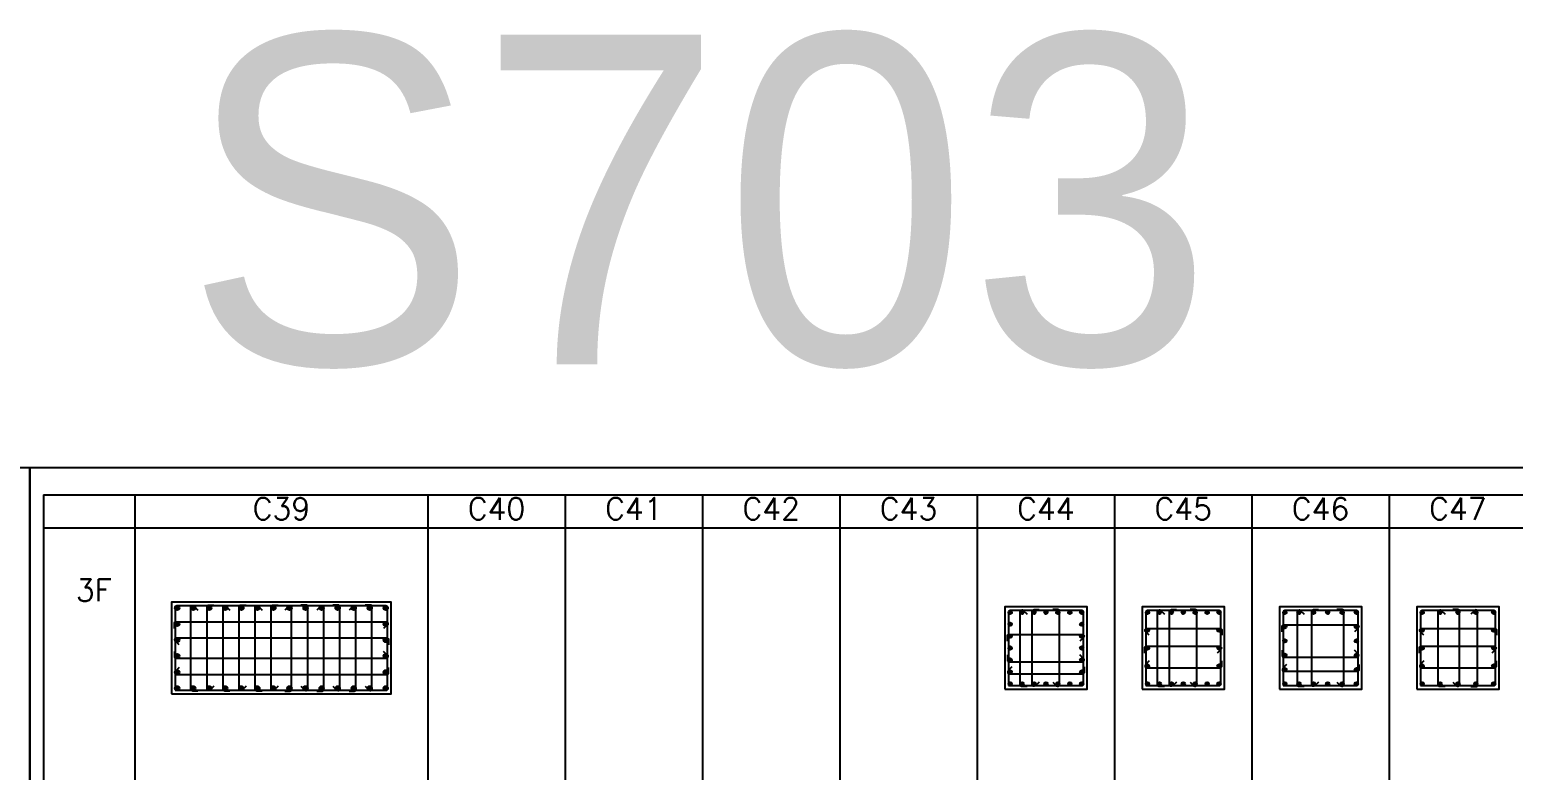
# Model space of a CAD drawing. Header units: millimetres. Extents: x 0 to 31920, y -6088 to 2522.
# Drawn here: x 6384 to 8005, y 1713 to 2522 of the extents above; entities that cross this region are included whole.
import ezdxf
from ezdxf.enums import TextEntityAlignment as Align

# ---------------------------------------------------------------- set-up
doc = ezdxf.new("R2010")
doc.units = ezdxf.units.MM
doc.header["$MEASUREMENT"] = 0
for name, color, linetype in [('DwFm', 7, 'Continuous'), ('S-RC', 130, 'Continuous'), ('S-REINF', 6, 'Continuous'), ('S-REINFD', 201, 'Continuous'), ('S-STUD', 1, 'Continuous'), ('S-TEXT', 2, 'Continuous')]:
    doc.layers.add(name, color=color, linetype=linetype)
doc.styles.add('CS4', font='romans.shx', dxfattribs={"width": 0.8, "bigfont": 'lsp.shx'})
doc.styles.add('HELOPEN', font='helopen.shx')

# ---------------------------------------------------------------- blocks, each defined once
blk = doc.blocks.new('繪圖範圍')
blk.add_lwpolyline([(0, 51.1), (79.8, 51.1), (79.8, 0), (0, 0)], close=True)

msp = doc.modelspace()

# ---------------------------------------------------------------- hatches: boundary and pattern name
at = {"layer": 'S-REINFD'}
h = msp.add_hatch(color=256, dxfattribs=at)
edge = h.paths.add_edge_path()
edge.add_arc((6545.1, 1890.7), 2.38, 0, 360)
h = msp.add_hatch(color=256, dxfattribs=at)
edge = h.paths.add_edge_path()
edge.add_arc((6562.6, 1890.7), 2.38, 0, 360)
h = msp.add_hatch(color=256, dxfattribs=at)
edge = h.paths.add_edge_path()
edge.add_arc((6580.1, 1890.7), 2.38, 0, 360)
h = msp.add_hatch(color=256, dxfattribs=at)
edge = h.paths.add_edge_path()
edge.add_arc((6597.6, 1890.7), 2.38, 0, 360)
h = msp.add_hatch(color=256, dxfattribs=at)
edge = h.paths.add_edge_path()
edge.add_arc((6615.2, 1890.7), 2.38, 0, 360)
h = msp.add_hatch(color=256, dxfattribs=at)
edge = h.paths.add_edge_path()
edge.add_arc((6632.7, 1890.7), 2.38, 0, 360)
h = msp.add_hatch(color=256, dxfattribs=at)
edge = h.paths.add_edge_path()
edge.add_arc((6650.2, 1890.7), 2.38, 0, 360)
h = msp.add_hatch(color=256, dxfattribs=at)
edge = h.paths.add_edge_path()
edge.add_arc((6667.8, 1890.7), 2.38, 0, 360)
h = msp.add_hatch(color=256, dxfattribs=at)
edge = h.paths.add_edge_path()
edge.add_arc((6685.3, 1890.7), 2.38, 0, 360)
h = msp.add_hatch(color=256, dxfattribs=at)
edge = h.paths.add_edge_path()
edge.add_arc((6702.8, 1890.7), 2.38, 0, 360)
h = msp.add_hatch(color=256, dxfattribs=at)
edge = h.paths.add_edge_path()
edge.add_arc((6720.4, 1890.7), 2.38, 0, 360)
h = msp.add_hatch(color=256, dxfattribs=at)
edge = h.paths.add_edge_path()
edge.add_arc((6737.9, 1890.7), 2.38, 0, 360)
h = msp.add_hatch(color=256, dxfattribs=at)
edge = h.paths.add_edge_path()
edge.add_arc((6755.4, 1890.7), 2.38, 0, 360)
h = msp.add_hatch(color=256, dxfattribs=at)
edge = h.paths.add_edge_path()
edge.add_arc((6772.9, 1890.7), 2.38, 0, 360)
h = msp.add_hatch(color=256, dxfattribs=at)
edge = h.paths.add_edge_path()
edge.add_arc((7454.9, 1885.8), 1.91, 0, 360)
h = msp.add_hatch(color=256, dxfattribs=at)
edge = h.paths.add_edge_path()
edge.add_arc((7467.9, 1885.8), 1.91, 0, 360)
h = msp.add_hatch(color=256, dxfattribs=at)
edge = h.paths.add_edge_path()
edge.add_arc((7481, 1885.8), 1.91, 0, 360)
h = msp.add_hatch(color=256, dxfattribs=at)
edge = h.paths.add_edge_path()
edge.add_arc((7494, 1885.8), 1.91, 0, 360)
h = msp.add_hatch(color=256, dxfattribs=at)
edge = h.paths.add_edge_path()
edge.add_arc((7507, 1885.8), 1.91, 0, 360)
h = msp.add_hatch(color=256, dxfattribs=at)
edge = h.paths.add_edge_path()
edge.add_arc((7520.1, 1885.8), 1.91, 0, 360)
h = msp.add_hatch(color=256, dxfattribs=at)
edge = h.paths.add_edge_path()
edge.add_arc((7533.1, 1885.8), 1.91, 0, 360)
h = msp.add_hatch(color=256, dxfattribs=at)
edge = h.paths.add_edge_path()
edge.add_arc((7604.9, 1885.8), 1.91, 0, 360)
h = msp.add_hatch(color=256, dxfattribs=at)
edge = h.paths.add_edge_path()
edge.add_arc((7617.9, 1885.8), 1.91, 0, 360)
h = msp.add_hatch(color=256, dxfattribs=at)
edge = h.paths.add_edge_path()
edge.add_arc((7631, 1885.8), 1.91, 0, 360)
h = msp.add_hatch(color=256, dxfattribs=at)
edge = h.paths.add_edge_path()
edge.add_arc((7644, 1885.8), 1.91, 0, 360)
h = msp.add_hatch(color=256, dxfattribs=at)
edge = h.paths.add_edge_path()
edge.add_arc((7657, 1885.8), 1.91, 0, 360)
h = msp.add_hatch(color=256, dxfattribs=at)
edge = h.paths.add_edge_path()
edge.add_arc((7670.1, 1885.8), 1.91, 0, 360)
h = msp.add_hatch(color=256, dxfattribs=at)
edge = h.paths.add_edge_path()
edge.add_arc((7683.1, 1885.8), 1.91, 0, 360)
h = msp.add_hatch(color=256, dxfattribs=at)
edge = h.paths.add_edge_path()
edge.add_arc((7754.9, 1885.8), 1.91, 0, 360)
h = msp.add_hatch(color=256, dxfattribs=at)
edge = h.paths.add_edge_path()
edge.add_arc((7770.5, 1885.8), 1.91, 0, 360)
h = msp.add_hatch(color=256, dxfattribs=at)
edge = h.paths.add_edge_path()
edge.add_arc((7786.2, 1885.8), 1.91, 0, 360)
h = msp.add_hatch(color=256, dxfattribs=at)
edge = h.paths.add_edge_path()
edge.add_arc((7801.8, 1885.8), 1.91, 0, 360)
h = msp.add_hatch(color=256, dxfattribs=at)
edge = h.paths.add_edge_path()
edge.add_arc((7817.5, 1885.8), 1.91, 0, 360)
h = msp.add_hatch(color=256, dxfattribs=at)
edge = h.paths.add_edge_path()
edge.add_arc((7833.1, 1885.8), 1.91, 0, 360)
h = msp.add_hatch(color=256, dxfattribs=at)
edge = h.paths.add_edge_path()
edge.add_arc((7904.9, 1885.8), 1.91, 0, 360)
h = msp.add_hatch(color=256, dxfattribs=at)
edge = h.paths.add_edge_path()
edge.add_arc((7924.5, 1885.8), 1.91, 0, 360)
h = msp.add_hatch(color=256, dxfattribs=at)
edge = h.paths.add_edge_path()
edge.add_arc((7944, 1885.8), 1.91, 0, 360)
h = msp.add_hatch(color=256, dxfattribs=at)
edge = h.paths.add_edge_path()
edge.add_arc((7963.5, 1885.8), 1.91, 0, 360)
h = msp.add_hatch(color=256, dxfattribs=at)
edge = h.paths.add_edge_path()
edge.add_arc((7983.1, 1885.8), 1.91, 0, 360)
h = msp.add_hatch(color=256, dxfattribs=at)
edge = h.paths.add_edge_path()
edge.add_arc((6545.1, 1873.1), 2.38, 0, 360)
h = msp.add_hatch(color=256, dxfattribs=at)
edge = h.paths.add_edge_path()
edge.add_arc((6772.9, 1873.1), 2.38, 0, 360)
h = msp.add_hatch(color=256, dxfattribs=at)
edge = h.paths.add_edge_path()
edge.add_arc((7454.9, 1872.8), 1.91, 0, 360)
h = msp.add_hatch(color=256, dxfattribs=at)
edge = h.paths.add_edge_path()
edge.add_arc((7533.1, 1872.8), 1.91, 0, 360)
h = msp.add_hatch(color=256, dxfattribs=at)
edge = h.paths.add_edge_path()
edge.add_arc((7604.9, 1866.3), 1.91, 0, 360)
h = msp.add_hatch(color=256, dxfattribs=at)
edge = h.paths.add_edge_path()
edge.add_arc((7683.1, 1866.3), 1.91, 0, 360)
h = msp.add_hatch(color=256, dxfattribs=at)
edge = h.paths.add_edge_path()
edge.add_arc((7754.9, 1870.2), 1.91, 0, 360)
h = msp.add_hatch(color=256, dxfattribs=at)
edge = h.paths.add_edge_path()
edge.add_arc((7833.1, 1870.2), 1.91, 0, 360)
h = msp.add_hatch(color=256, dxfattribs=at)
edge = h.paths.add_edge_path()
edge.add_arc((7904.9, 1866.3), 1.91, 0, 360)
h = msp.add_hatch(color=256, dxfattribs=at)
edge = h.paths.add_edge_path()
edge.add_arc((7983.1, 1866.3), 1.91, 0, 360)
h = msp.add_hatch(color=256, dxfattribs=at)
edge = h.paths.add_edge_path()
edge.add_arc((6545.1, 1855.5), 2.38, 0, 360)
h = msp.add_hatch(color=256, dxfattribs=at)
edge = h.paths.add_edge_path()
edge.add_arc((6772.9, 1855.5), 2.38, 0, 360)
h = msp.add_hatch(color=256, dxfattribs=at)
edge = h.paths.add_edge_path()
edge.add_arc((7454.9, 1859.8), 1.91, 0, 360)
h = msp.add_hatch(color=256, dxfattribs=at)
edge = h.paths.add_edge_path()
edge.add_arc((7454.9, 1846.8), 1.91, 0, 360)
h = msp.add_hatch(color=256, dxfattribs=at)
edge = h.paths.add_edge_path()
edge.add_arc((7533.1, 1859.8), 1.91, 0, 360)
h = msp.add_hatch(color=256, dxfattribs=at)
edge = h.paths.add_edge_path()
edge.add_arc((7533.1, 1846.8), 1.91, 0, 360)
h = msp.add_hatch(color=256, dxfattribs=at)
edge = h.paths.add_edge_path()
edge.add_arc((7604.9, 1846.8), 1.91, 0, 360)
h = msp.add_hatch(color=256, dxfattribs=at)
edge = h.paths.add_edge_path()
edge.add_arc((7683.1, 1846.8), 1.91, 0, 360)
h = msp.add_hatch(color=256, dxfattribs=at)
edge = h.paths.add_edge_path()
edge.add_arc((7754.9, 1854.6), 1.91, 0, 360)
h = msp.add_hatch(color=256, dxfattribs=at)
edge = h.paths.add_edge_path()
edge.add_arc((7833.1, 1854.6), 1.91, 0, 360)
h = msp.add_hatch(color=256, dxfattribs=at)
edge = h.paths.add_edge_path()
edge.add_arc((7904.9, 1846.8), 1.91, 0, 360)
h = msp.add_hatch(color=256, dxfattribs=at)
edge = h.paths.add_edge_path()
edge.add_arc((7983.1, 1846.8), 1.91, 0, 360)
h = msp.add_hatch(color=256, dxfattribs=at)
edge = h.paths.add_edge_path()
edge.add_arc((6545.1, 1838), 2.38, 0, 360)
h = msp.add_hatch(color=256, dxfattribs=at)
edge = h.paths.add_edge_path()
edge.add_arc((6772.9, 1838), 2.38, 0, 360)
h = msp.add_hatch(color=256, dxfattribs=at)
edge = h.paths.add_edge_path()
edge.add_arc((7454.9, 1833.7), 1.91, 0, 360)
h = msp.add_hatch(color=256, dxfattribs=at)
edge = h.paths.add_edge_path()
edge.add_arc((7533.1, 1833.7), 1.91, 0, 360)
h = msp.add_hatch(color=256, dxfattribs=at)
edge = h.paths.add_edge_path()
edge.add_arc((7754.9, 1838.9), 1.91, 0, 360)
h = msp.add_hatch(color=256, dxfattribs=at)
edge = h.paths.add_edge_path()
edge.add_arc((7833.1, 1838.9), 1.91, 0, 360)
h = msp.add_hatch(color=256, dxfattribs=at)
edge = h.paths.add_edge_path()
edge.add_arc((6545.1, 1820.4), 2.38, 0, 360)
h = msp.add_hatch(color=256, dxfattribs=at)
edge = h.paths.add_edge_path()
edge.add_arc((6772.9, 1820.4), 2.38, 0, 360)
h = msp.add_hatch(color=256, dxfattribs=at)
edge = h.paths.add_edge_path()
edge.add_arc((7454.9, 1820.7), 1.91, 0, 360)
h = msp.add_hatch(color=256, dxfattribs=at)
edge = h.paths.add_edge_path()
edge.add_arc((7533.1, 1820.7), 1.91, 0, 360)
h = msp.add_hatch(color=256, dxfattribs=at)
edge = h.paths.add_edge_path()
edge.add_arc((7604.9, 1827.2), 1.91, 0, 360)
h = msp.add_hatch(color=256, dxfattribs=at)
edge = h.paths.add_edge_path()
edge.add_arc((7683.1, 1827.2), 1.91, 0, 360)
h = msp.add_hatch(color=256, dxfattribs=at)
edge = h.paths.add_edge_path()
edge.add_arc((7754.9, 1823.3), 1.91, 0, 360)
h = msp.add_hatch(color=256, dxfattribs=at)
edge = h.paths.add_edge_path()
edge.add_arc((7833.1, 1823.3), 1.91, 0, 360)
h = msp.add_hatch(color=256, dxfattribs=at)
edge = h.paths.add_edge_path()
edge.add_arc((7904.9, 1827.2), 1.91, 0, 360)
h = msp.add_hatch(color=256, dxfattribs=at)
edge = h.paths.add_edge_path()
edge.add_arc((7983.1, 1827.2), 1.91, 0, 360)
h = msp.add_hatch(color=256, dxfattribs=at)
edge = h.paths.add_edge_path()
edge.add_arc((6545.1, 1802.8), 2.38, 0, 360)
h = msp.add_hatch(color=256, dxfattribs=at)
edge = h.paths.add_edge_path()
edge.add_arc((6562.6, 1802.8), 2.38, 0, 360)
h = msp.add_hatch(color=256, dxfattribs=at)
edge = h.paths.add_edge_path()
edge.add_arc((6580.1, 1802.8), 2.38, 0, 360)
h = msp.add_hatch(color=256, dxfattribs=at)
edge = h.paths.add_edge_path()
edge.add_arc((6597.6, 1802.8), 2.38, 0, 360)
h = msp.add_hatch(color=256, dxfattribs=at)
edge = h.paths.add_edge_path()
edge.add_arc((6615.2, 1802.8), 2.38, 0, 360)
h = msp.add_hatch(color=256, dxfattribs=at)
edge = h.paths.add_edge_path()
edge.add_arc((6632.7, 1802.8), 2.38, 0, 360)
h = msp.add_hatch(color=256, dxfattribs=at)
edge = h.paths.add_edge_path()
edge.add_arc((6650.2, 1802.8), 2.38, 0, 360)
h = msp.add_hatch(color=256, dxfattribs=at)
edge = h.paths.add_edge_path()
edge.add_arc((6667.8, 1802.8), 2.38, 0, 360)
h = msp.add_hatch(color=256, dxfattribs=at)
edge = h.paths.add_edge_path()
edge.add_arc((6685.3, 1802.8), 2.38, 0, 360)
h = msp.add_hatch(color=256, dxfattribs=at)
edge = h.paths.add_edge_path()
edge.add_arc((6702.8, 1802.8), 2.38, 0, 360)
h = msp.add_hatch(color=256, dxfattribs=at)
edge = h.paths.add_edge_path()
edge.add_arc((6720.4, 1802.8), 2.38, 0, 360)
h = msp.add_hatch(color=256, dxfattribs=at)
edge = h.paths.add_edge_path()
edge.add_arc((6737.9, 1802.8), 2.38, 0, 360)
h = msp.add_hatch(color=256, dxfattribs=at)
edge = h.paths.add_edge_path()
edge.add_arc((6755.4, 1802.8), 2.38, 0, 360)
h = msp.add_hatch(color=256, dxfattribs=at)
edge = h.paths.add_edge_path()
edge.add_arc((6772.9, 1802.8), 2.38, 0, 360)
h = msp.add_hatch(color=256, dxfattribs=at)
edge = h.paths.add_edge_path()
edge.add_arc((7454.9, 1807.7), 1.91, 0, 360)
h = msp.add_hatch(color=256, dxfattribs=at)
edge = h.paths.add_edge_path()
edge.add_arc((7467.9, 1807.7), 1.91, 0, 360)
h = msp.add_hatch(color=256, dxfattribs=at)
edge = h.paths.add_edge_path()
edge.add_arc((7481, 1807.7), 1.91, 0, 360)
h = msp.add_hatch(color=256, dxfattribs=at)
edge = h.paths.add_edge_path()
edge.add_arc((7494, 1807.7), 1.91, 0, 360)
h = msp.add_hatch(color=256, dxfattribs=at)
edge = h.paths.add_edge_path()
edge.add_arc((7507, 1807.7), 1.91, 0, 360)
h = msp.add_hatch(color=256, dxfattribs=at)
edge = h.paths.add_edge_path()
edge.add_arc((7520.1, 1807.7), 1.91, 0, 360)
h = msp.add_hatch(color=256, dxfattribs=at)
edge = h.paths.add_edge_path()
edge.add_arc((7533.1, 1807.7), 1.91, 0, 360)
h = msp.add_hatch(color=256, dxfattribs=at)
edge = h.paths.add_edge_path()
edge.add_arc((7604.9, 1807.7), 1.91, 0, 360)
h = msp.add_hatch(color=256, dxfattribs=at)
edge = h.paths.add_edge_path()
edge.add_arc((7617.9, 1807.7), 1.91, 0, 360)
h = msp.add_hatch(color=256, dxfattribs=at)
edge = h.paths.add_edge_path()
edge.add_arc((7631, 1807.7), 1.91, 0, 360)
h = msp.add_hatch(color=256, dxfattribs=at)
edge = h.paths.add_edge_path()
edge.add_arc((7644, 1807.7), 1.91, 0, 360)
h = msp.add_hatch(color=256, dxfattribs=at)
edge = h.paths.add_edge_path()
edge.add_arc((7657, 1807.7), 1.91, 0, 360)
h = msp.add_hatch(color=256, dxfattribs=at)
edge = h.paths.add_edge_path()
edge.add_arc((7670.1, 1807.7), 1.91, 0, 360)
h = msp.add_hatch(color=256, dxfattribs=at)
edge = h.paths.add_edge_path()
edge.add_arc((7683.1, 1807.7), 1.91, 0, 360)
h = msp.add_hatch(color=256, dxfattribs=at)
edge = h.paths.add_edge_path()
edge.add_arc((7754.9, 1807.7), 1.91, 0, 360)
h = msp.add_hatch(color=256, dxfattribs=at)
edge = h.paths.add_edge_path()
edge.add_arc((7770.5, 1807.7), 1.91, 0, 360)
h = msp.add_hatch(color=256, dxfattribs=at)
edge = h.paths.add_edge_path()
edge.add_arc((7786.2, 1807.7), 1.91, 0, 360)
h = msp.add_hatch(color=256, dxfattribs=at)
edge = h.paths.add_edge_path()
edge.add_arc((7801.8, 1807.7), 1.91, 0, 360)
h = msp.add_hatch(color=256, dxfattribs=at)
edge = h.paths.add_edge_path()
edge.add_arc((7817.5, 1807.7), 1.91, 0, 360)
h = msp.add_hatch(color=256, dxfattribs=at)
edge = h.paths.add_edge_path()
edge.add_arc((7833.1, 1807.7), 1.91, 0, 360)
h = msp.add_hatch(color=256, dxfattribs=at)
edge = h.paths.add_edge_path()
edge.add_arc((7904.9, 1807.7), 1.91, 0, 360)
h = msp.add_hatch(color=256, dxfattribs=at)
edge = h.paths.add_edge_path()
edge.add_arc((7924.5, 1807.7), 1.91, 0, 360)
h = msp.add_hatch(color=256, dxfattribs=at)
edge = h.paths.add_edge_path()
edge.add_arc((7944, 1807.7), 1.91, 0, 360)
h = msp.add_hatch(color=256, dxfattribs=at)
edge = h.paths.add_edge_path()
edge.add_arc((7963.5, 1807.7), 1.91, 0, 360)
h = msp.add_hatch(color=256, dxfattribs=at)
edge = h.paths.add_edge_path()
edge.add_arc((7983.1, 1807.7), 1.91, 0, 360)

# ---------------------------------------------------------------- linework, layer by layer
at = {"layer": 'S-RC'}
for points in [[(6539, 1796.8), (6779, 1796.8), (6779, 1896.8), (6539, 1896.8), (6539, 1796.8)], [(7449, 1801.8), (7539, 1801.8), (7539, 1891.8), (7449, 1891.8), (7449, 1801.8)], [(7599, 1801.8), (7689, 1801.8), (7689, 1891.8), (7599, 1891.8), (7599, 1801.8)], [(7749, 1801.8), (7839, 1801.8), (7839, 1891.8), (7749, 1891.8), (7749, 1801.8)], [(7899, 1801.8), (7989, 1801.8), (7989, 1891.8), (7899, 1891.8), (7899, 1801.8)]]:
    msp.add_lwpolyline(points, dxfattribs=at)
at = {"layer": 'S-REINF', "color": 2}
for points in [[(6543, 1800.8), (6773.1, 1800.8, 0.414214), (6775, 1802.7), (6775, 1890.8, 0.414214), (6773.1, 1892.8), (6544.9, 1892.8, 0.414214), (6543, 1890.8), (6543, 1800.8)], [(6567.7, 1799.8), (6562.1, 1799.8, -0.414214), (6560.2, 1801.7), (6560.2, 1891.2, -0.665297), (6563.4, 1892.5), (6567.7, 1888.3)], [(6585.2, 1805.2), (6581, 1801, -0.665297), (6577.7, 1802.3), (6577.7, 1891.8, -0.414214), (6579.6, 1893.7), (6585.2, 1893.7)], [(6602.8, 1799.8), (6597.2, 1799.8, -0.414214), (6595.3, 1801.7), (6595.3, 1891.2, -0.665297), (6598.5, 1892.5), (6602.8, 1888.3)], [(6620.3, 1805.2), (6616, 1801, -0.665297), (6612.8, 1802.3), (6612.8, 1891.8, -0.414214), (6614.7, 1893.7), (6620.3, 1893.7)], [(6637.8, 1799.8), (6632.2, 1799.8, -0.414214), (6630.3, 1801.7), (6630.3, 1891.2, -0.665297), (6633.6, 1892.5), (6637.8, 1888.3)], [(6655.4, 1805.2), (6651.1, 1801, -0.665297), (6647.9, 1802.3), (6647.9, 1891.8, -0.414214), (6649.8, 1893.7), (6655.4, 1893.7)], [(6662.6, 1799.8), (6668.2, 1799.8, 0.414214), (6670.1, 1801.7), (6670.1, 1891.2, 0.665297), (6666.9, 1892.5), (6662.6, 1888.3)], [(6680.2, 1805.2), (6684.4, 1801, 0.665297), (6687.7, 1802.3), (6687.7, 1891.8, 0.414214), (6685.8, 1893.7), (6680.2, 1893.7)], [(6697.7, 1799.8), (6703.3, 1799.8, 0.414214), (6705.2, 1801.7), (6705.2, 1891.2, 0.665297), (6702, 1892.5), (6697.7, 1888.3)], [(6715.2, 1805.2), (6719.5, 1801, 0.665297), (6722.7, 1802.3), (6722.7, 1891.8, 0.414214), (6720.8, 1893.7), (6715.2, 1893.7)], [(6732.8, 1799.8), (6738.4, 1799.8, 0.414214), (6740.3, 1801.7), (6740.3, 1891.2, 0.665297), (6737, 1892.5), (6732.8, 1888.3)], [(6750.3, 1805.2), (6754.6, 1801, 0.665297), (6757.8, 1802.3), (6757.8, 1891.8, 0.414214), (6755.9, 1893.7), (6750.3, 1893.7)], [(7453, 1805.8), (7533.1, 1805.8, 0.414214), (7535, 1807.7), (7535, 1885.8, 0.414214), (7533.1, 1887.8), (7454.9, 1887.8, 0.414214), (7453, 1885.8), (7453, 1805.8)], [(7473.5, 1804.7), (7467.9, 1804.7, -0.414214), (7466, 1806.6), (7466, 1886.5, -0.653352), (7469.2, 1887.9), (7473.5, 1883.9)], [(7486.6, 1809.6), (7482.3, 1805.6, -0.653352), (7479.1, 1807), (7479.1, 1886.9, -0.414214), (7481, 1888.8), (7486.6, 1888.8)], [(7501.4, 1809.6), (7505.7, 1805.6, 0.653352), (7508.9, 1807), (7508.9, 1886.9, 0.414214), (7507, 1888.8), (7501.4, 1888.8)], [(7603, 1805.8), (7683.1, 1805.8, 0.414214), (7685, 1807.7), (7685, 1885.8, 0.414214), (7683.1, 1887.8), (7604.9, 1887.8, 0.414214), (7603, 1885.8), (7603, 1805.8)], [(7623.5, 1804.7), (7617.9, 1804.7, -0.414214), (7616, 1806.6), (7616, 1886.5, -0.653352), (7619.2, 1887.9), (7623.5, 1883.9)], [(7636.6, 1809.6), (7632.3, 1805.6, -0.653352), (7629.1, 1807), (7629.1, 1886.9, -0.414214), (7631, 1888.8), (7636.6, 1888.8)], [(7651.4, 1809.6), (7655.7, 1805.6, 0.653352), (7658.9, 1807), (7658.9, 1886.9, 0.414214), (7657, 1888.8), (7651.4, 1888.8)], [(7753, 1805.8), (7833.1, 1805.8, 0.414214), (7835, 1807.7), (7835, 1885.8, 0.414214), (7833.1, 1887.8), (7754.9, 1887.8, 0.414214), (7753, 1885.8), (7753, 1805.8)], [(7776.1, 1804.7), (7770.5, 1804.7, -0.414214), (7768.6, 1806.6), (7768.6, 1886.5, -0.653352), (7771.8, 1887.9), (7776.1, 1883.9)], [(7791.8, 1809.6), (7787.5, 1805.6, -0.653352), (7784.3, 1807), (7784.3, 1886.9, -0.414214), (7786.2, 1888.8), (7791.8, 1888.8)], [(7811.9, 1809.6), (7816.2, 1805.6, 0.653352), (7819.4, 1807), (7819.4, 1886.9, 0.414214), (7817.5, 1888.8), (7811.9, 1888.8)], [(7903, 1805.8), (7983.1, 1805.8, 0.414214), (7985, 1807.7), (7985, 1885.8, 0.414214), (7983.1, 1887.8), (7904.9, 1887.8, 0.414214), (7903, 1885.8), (7903, 1805.8)], [(7930, 1804.7), (7924.4, 1804.7, -0.414214), (7922.5, 1806.6), (7922.5, 1886.5, -0.653352), (7925.7, 1887.9), (7930, 1883.9)], [(7938.4, 1809.6), (7942.7, 1805.6, 0.653352), (7945.9, 1807), (7945.9, 1886.9, 0.414214), (7944, 1888.8), (7938.4, 1888.8)], [(7958, 1804.7), (7963.6, 1804.7, 0.414214), (7965.5, 1806.6), (7965.5, 1886.5, 0.653352), (7962.3, 1887.9), (7958, 1883.9)], [(6542.1, 1868), (6542.1, 1873.6, -0.414214), (6544, 1875.5), (6773.4, 1875.5, -0.665297), (6774.8, 1872.3), (6770.6, 1868)], [(7606.8, 1860.7), (7602.8, 1865, -0.653352), (7604.2, 1868.2), (7684.2, 1868.2, -0.414214), (7686.1, 1866.3), (7686.1, 1860.7)], [(7751.9, 1864.6), (7751.9, 1870.2, -0.414214), (7753.8, 1872.1), (7833.8, 1872.1, -0.653352), (7835.2, 1868.9), (7831.2, 1864.6)], [(7906.8, 1860.7), (7902.8, 1865, -0.653352), (7904.2, 1868.2), (7984.2, 1868.2, -0.414214), (7986.1, 1866.3), (7986.1, 1860.7)], [(6547.4, 1850.4), (6543.2, 1854.7, -0.665297), (6544.6, 1857.9), (6774, 1857.9, -0.414214), (6775.9, 1856), (6775.9, 1850.4)], [(7451.9, 1854.2), (7451.9, 1859.8, -0.414214), (7453.8, 1861.7), (7533.8, 1861.7, -0.653352), (7535.2, 1858.5), (7531.2, 1854.2)], [(7601.9, 1841.2), (7601.9, 1846.8, -0.414214), (7603.8, 1848.7), (7683.8, 1848.7, -0.653352), (7685.2, 1845.5), (7681.2, 1841.2)], [(7901.9, 1841.2), (7901.9, 1846.8, -0.414214), (7903.8, 1848.7), (7983.8, 1848.7, -0.653352), (7985.2, 1845.5), (7981.2, 1841.2)], [(6542.1, 1843.1), (6542.1, 1837.5, 0.414214), (6544, 1835.6), (6773.4, 1835.6, 0.665297), (6774.8, 1838.8), (6770.6, 1843.1)], [(7451.9, 1839.3), (7451.9, 1833.7, 0.414214), (7453.8, 1831.8), (7533.8, 1831.8, 0.653352), (7535.2, 1835), (7531.2, 1839.3)], [(7606.8, 1832.8), (7602.8, 1828.5, 0.653352), (7604.2, 1825.3), (7684.2, 1825.3, 0.414214), (7686.1, 1827.2), (7686.1, 1832.8)], [(7751.9, 1844.5), (7751.9, 1838.9, 0.414214), (7753.8, 1837), (7833.8, 1837, 0.653352), (7835.2, 1840.2), (7831.2, 1844.5)], [(7906.8, 1832.8), (7902.8, 1828.5, 0.653352), (7904.2, 1825.3), (7984.2, 1825.3, 0.414214), (7986.1, 1827.2), (7986.1, 1832.8)], [(6547.4, 1825.5), (6543.2, 1821.2, 0.665297), (6544.6, 1818), (6774, 1818, 0.414214), (6775.9, 1819.9), (6775.9, 1825.5)], [(7456.8, 1826.3), (7452.8, 1822, 0.653352), (7454.2, 1818.8), (7534.2, 1818.8, 0.414214), (7536.1, 1820.7), (7536.1, 1826.3)], [(7756.8, 1828.9), (7752.8, 1824.6, 0.653352), (7754.2, 1821.4), (7834.2, 1821.4, 0.414214), (7836.1, 1823.3), (7836.1, 1828.9)]]:
    msp.add_lwpolyline(points, format="xyb", dxfattribs=at)
at = {"layer": 'S-REINFD'}
for centre, radius in [((6545.1, 1890.7), 2.38), ((6562.6, 1890.7), 2.38), ((6580.1, 1890.7), 2.38), ((6597.6, 1890.7), 2.38), ((6615.2, 1890.7), 2.38), ((6632.7, 1890.7), 2.38), ((6650.2, 1890.7), 2.38), ((6667.8, 1890.7), 2.38), ((6685.3, 1890.7), 2.38), ((6702.8, 1890.7), 2.38), ((6720.4, 1890.7), 2.38), ((6737.9, 1890.7), 2.38), ((6755.4, 1890.7), 2.38), ((6772.9, 1890.7), 2.38), ((7454.9, 1885.8), 1.91), ((7467.9, 1885.8), 1.91), ((7481, 1885.8), 1.91), ((7494, 1885.8), 1.91), ((7507, 1885.8), 1.91), ((7520.1, 1885.8), 1.91), ((7533.1, 1885.8), 1.91), ((7604.9, 1885.8), 1.91), ((7617.9, 1885.8), 1.91), ((7631, 1885.8), 1.91), ((7644, 1885.8), 1.91), ((7657, 1885.8), 1.91), ((7670.1, 1885.8), 1.91), ((7683.1, 1885.8), 1.91), ((7754.9, 1885.8), 1.91), ((7770.5, 1885.8), 1.91), ((7786.2, 1885.8), 1.91), ((7801.8, 1885.8), 1.91), ((7817.5, 1885.8), 1.91), ((7833.1, 1885.8), 1.91), ((7904.9, 1885.8), 1.91), ((7924.5, 1885.8), 1.91), ((7944, 1885.8), 1.91), ((7963.5, 1885.8), 1.91), ((7983.1, 1885.8), 1.91), ((6545.1, 1873.1), 2.38), ((6772.9, 1873.1), 2.38), ((7454.9, 1872.8), 1.91), ((7533.1, 1872.8), 1.91), ((7604.9, 1866.3), 1.91), ((7683.1, 1866.3), 1.91), ((7754.9, 1870.2), 1.91), ((7833.1, 1870.2), 1.91), ((7904.9, 1866.3), 1.91), ((7983.1, 1866.3), 1.91), ((6545.1, 1855.5), 2.38), ((6772.9, 1855.5), 2.38), ((7454.9, 1859.8), 1.91), ((7454.9, 1846.8), 1.91), ((7533.1, 1859.8), 1.91), ((7533.1, 1846.8), 1.91), ((7604.9, 1846.8), 1.91), ((7683.1, 1846.8), 1.91), ((7754.9, 1854.6), 1.91), ((7833.1, 1854.6), 1.91), ((7904.9, 1846.8), 1.91), ((7983.1, 1846.8), 1.91), ((6545.1, 1838), 2.38), ((6772.9, 1838), 2.38), ((7454.9, 1833.7), 1.91), ((7533.1, 1833.7), 1.91), ((7754.9, 1838.9), 1.91), ((7833.1, 1838.9), 1.91), ((6545.1, 1820.4), 2.38), ((6772.9, 1820.4), 2.38), ((7454.9, 1820.7), 1.91), ((7533.1, 1820.7), 1.91), ((7604.9, 1827.2), 1.91), ((7683.1, 1827.2), 1.91), ((7754.9, 1823.3), 1.91), ((7833.1, 1823.3), 1.91), ((7904.9, 1827.2), 1.91), ((7983.1, 1827.2), 1.91), ((6545.1, 1802.8), 2.38), ((6562.6, 1802.8), 2.38), ((6580.1, 1802.8), 2.38), ((6597.6, 1802.8), 2.38), ((6615.2, 1802.8), 2.38), ((6632.7, 1802.8), 2.38), ((6650.2, 1802.8), 2.38), ((6667.8, 1802.8), 2.38), ((6685.3, 1802.8), 2.38), ((6702.8, 1802.8), 2.38), ((6720.4, 1802.8), 2.38), ((6737.9, 1802.8), 2.38), ((6755.4, 1802.8), 2.38), ((6772.9, 1802.8), 2.38), ((7454.9, 1807.7), 1.91), ((7467.9, 1807.7), 1.91), ((7481, 1807.7), 1.91), ((7494, 1807.7), 1.91), ((7507, 1807.7), 1.91), ((7520.1, 1807.7), 1.91), ((7533.1, 1807.7), 1.91), ((7604.9, 1807.7), 1.91), ((7617.9, 1807.7), 1.91), ((7631, 1807.7), 1.91), ((7644, 1807.7), 1.91), ((7657, 1807.7), 1.91), ((7670.1, 1807.7), 1.91), ((7683.1, 1807.7), 1.91), ((7754.9, 1807.7), 1.91), ((7770.5, 1807.7), 1.91), ((7786.2, 1807.7), 1.91), ((7801.8, 1807.7), 1.91), ((7817.5, 1807.7), 1.91), ((7833.1, 1807.7), 1.91), ((7904.9, 1807.7), 1.91), ((7924.5, 1807.7), 1.91), ((7944, 1807.7), 1.91), ((7963.5, 1807.7), 1.91), ((7983.1, 1807.7), 1.91)]:
    msp.add_circle(centre, radius, dxfattribs=at)
at = {"layer": 'S-STUD'}
for p, q in [((6399, 2014), (9519, 2014)), ((6399, 2014), (6399, 53)), ((6499, 2014), (6499, 53)), ((6819, 2014), (6819, 53)), ((6969, 2014), (6969, 53)), ((7119, 2014), (7119, 53)), ((7269, 2014), (7269, 53)), ((7419, 2014), (7419, 53)), ((7569, 2014), (7569, 53)), ((7719, 2014), (7719, 53)), ((7869, 2014), (7869, 53)), ((6399, 1978), (9519, 1978))]:
    msp.add_line(p, q, dxfattribs=at)

# ---------------------------------------------------------------- block references
at = {"layer": 'DwFm', "xscale": 40, "yscale": 40, "zscale": 40}
for p in [(3192, 0), (6384, 0)]:
    msp.add_blockref('繪圖範圍', p, dxfattribs=at)

# ---------------------------------------------------------------- texts
at = {"color": 4, "style": 'HELOPEN'}
msp.add_text('S703', height=360, dxfattribs=at).set_placement((6552.8, 2156.8))
at = {"layer": 'S-TEXT', "style": 'CS4'}
for s, p in [('C39', (6659, 1987)), ('C40', (6894, 1987)), ('C41', (7044, 1987)), ('C42', (7194, 1987)), ('C43', (7344, 1987)), ('C44', (7494, 1987)), ('C45', (7644, 1987)), ('C46', (7794, 1987)), ('C47', (7944, 1987)), ('3F', (6454, 1898))]:
    msp.add_text(s, height=24, dxfattribs=at).set_placement(p, align=Align.CENTER)

doc.saveas('drawing.dxf')
